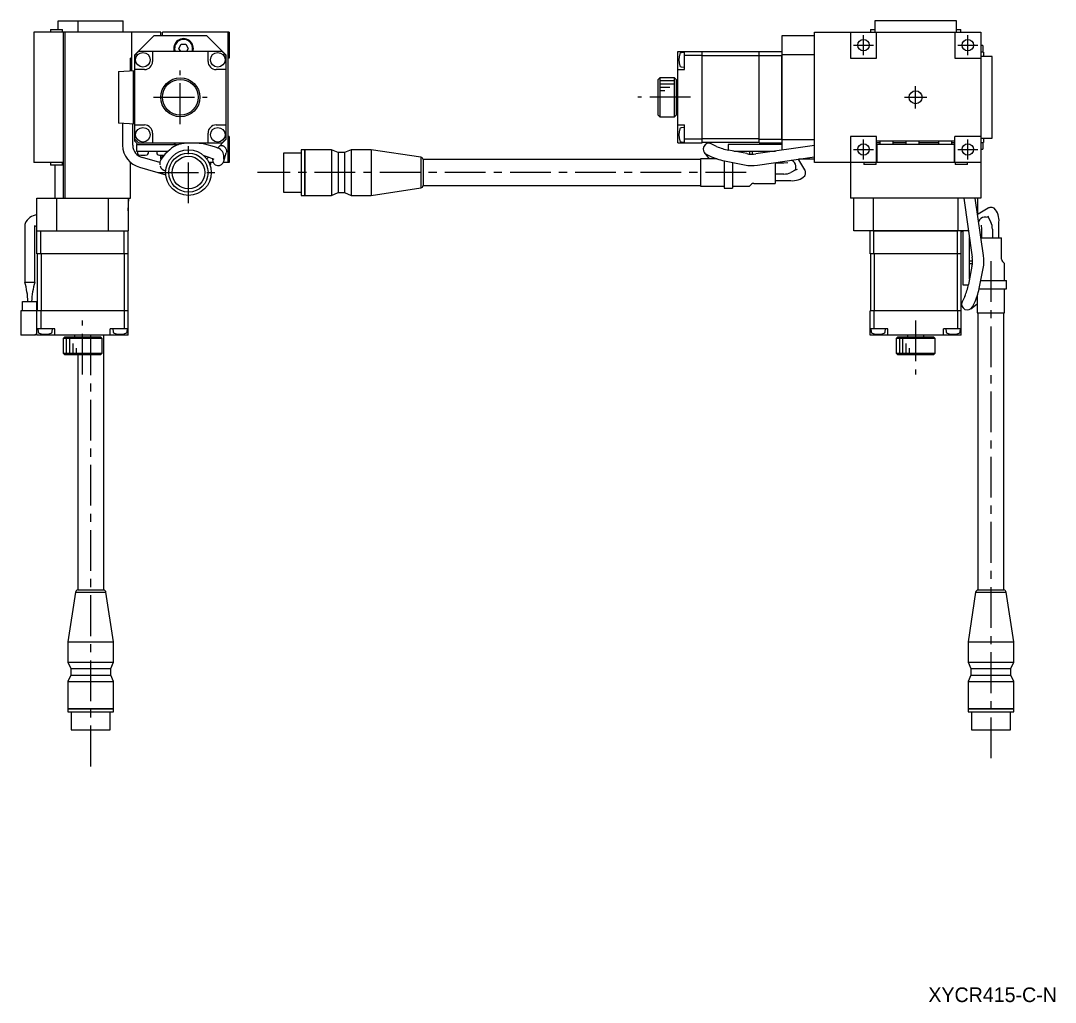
# Model space of a CAD drawing. Extents: x -229 to 412, y 17 to 397.
# Drawn here: x 94 to 411.5, y 16.9 to 318.1 of the extents above; entities that cross this region are included whole.
import ezdxf

# ---------------------------------------------------------------- set-up
doc = ezdxf.new("R2010")
doc.units = 0
doc.header["$LTSCALE"] = 10
doc.linetypes.add('CENTER', pattern=[2, 1.25, -0.25, 0.25, -0.25])
doc.layers.add('1', color=7, linetype='CONTINUOUS')
doc.styles.get("Standard").update_dxf_attribs({"font": 'FGP教科書体NT-M'})

msp = doc.modelspace()

# ---------------------------------------------------------------- linework, layer by layer
at = {"layer": '1', "color": 7, "linetype": 'CONTINUOUS'}
for p, q in [((105.452072, 315.453782), (105.452072, 318.103782)), ((105.452072, 318.103782), (125.452072, 318.103782)), ((111.462849, 318.103782), (111.462849, 314.603782)), ((125.452072, 314.603782), (125.452072, 318.103782)), ((381.163711, 318.103782), (356.163711, 318.103782)), ((356.163711, 318.103782), (356.163711, 314.603782)), ((381.163711, 314.603782), (381.163711, 318.103782)), ((97.952072, 314.603782), (97.952072, 274.603782)), ((136.952072, 314.603782), (97.952072, 314.603782)), ((103.152072, 315.453782), (103.152072, 314.603782)), ((103.152072, 315.453782), (106.752072, 315.453782)), ((106.752072, 314.603782), (106.752072, 315.453782)), ((106.952072, 314.603782), (106.952072, 263.603782)), ((107.452072, 314.603782), (107.452072, 263.603782)), ((127.952072, 314.603782), (127.952072, 302.783855)), ((136.952072, 313.603782), (136.952072, 314.603782)), ((137.452072, 313.603782), (137.452072, 314.603782)), ((157.952072, 314.603782), (137.452072, 314.603782)), ((157.652072, 274.603782), (157.652072, 314.603782)), ((157.952072, 314.603782), (157.952072, 306.603782)), ((337.663711, 274.603782), (337.663711, 314.603782)), ((337.663711, 314.603782), (388.663711, 314.603782)), ((348.663711, 314.603782), (348.663711, 306.603782)), ((354.813711, 315.453782), (356.163711, 315.453782)), ((354.813711, 315.453782), (354.813711, 314.603782)), ((356.663711, 306.603782), (356.663711, 314.603782)), ((380.663711, 314.603782), (380.663711, 306.603782)), ((381.163711, 315.453782), (382.513711, 315.453782)), ((382.513711, 314.603782), (382.513711, 315.453782)), ((388.663711, 314.603782), (388.663711, 263.603782)), ((134.952072, 313.603782), (128.952072, 307.603782)), ((134.952072, 313.603782), (150.952072, 313.603782)), ((156.952072, 307.603782), (150.952072, 313.603782)), ((327.663711, 313.603782), (337.663711, 313.603782)), ((327.663711, 278.403862), (327.663711, 313.603782)), ((130.152072, 308.603782), (128.952072, 307.403782)), ((155.752072, 308.603782), (130.152072, 308.603782)), ((134.452072, 308.603782), (134.452072, 305.603782)), ((142.508696, 309.603782), (143.230384, 310.853782)), ((143.086047, 308.603782), (142.508696, 309.603782)), ((143.230384, 310.853782), (144.67376, 310.853782)), ((144.67376, 310.853782), (145.395448, 309.603782)), ((145.395448, 309.603782), (144.818097, 308.603782)), ((151.452072, 305.603782), (151.452072, 308.603782)), ((156.952072, 307.403782), (155.752072, 308.603782)), ((295.663711, 280.603782), (295.663711, 308.603782)), ((295.663711, 308.603782), (303.163711, 308.603782)), ((297.663711, 308.353782), (296.678431, 308.267581)), ((297.663711, 303.103782), (297.663711, 308.603782)), ((303.163711, 280.603782), (303.163711, 308.603782)), ((320.663711, 308.503782), (303.163711, 308.503782)), ((320.663711, 308.603782), (327.663711, 308.603782)), ((320.663711, 280.603782), (320.663711, 308.603782)), ((389.263711, 310.503782), (388.663711, 310.503782)), ((389.513711, 308.453782), (388.663711, 308.453782)), ((389.263711, 310.503782), (389.263711, 308.453782)), ((389.513711, 308.453782), (389.513711, 307.103782)), ((127.952072, 306.603782), (127.652072, 306.603782)), ((127.652072, 302.762877), (127.652072, 306.603782)), ((128.952072, 281.103782), (128.952072, 307.603782)), ((156.952072, 307.603782), (156.952072, 281.603782)), ((157.952072, 306.603782), (157.652072, 306.603782)), ((303.163711, 307.403782), (297.663711, 307.403782)), ((320.663711, 307.36236), (303.163711, 307.36236)), ((320.663711, 307.403782), (327.563711, 307.403782)), ((327.563711, 307.403782), (327.663711, 307.503782)), ((327.563711, 281.803782), (327.563711, 307.403782)), ((337.663711, 307.603782), (327.663711, 307.603782)), ((348.663711, 306.603782), (356.663711, 306.603782)), ((380.663711, 306.603782), (388.663711, 306.603782)), ((392.163711, 307.103782), (388.663711, 307.103782)), ((392.163711, 282.103782), (392.163711, 307.103782)), ((123.952072, 302.504142), (128.952072, 302.853782)), ((123.952072, 302.504148), (123.952072, 286.703416)), ((128.452072, 302.818818), (128.452072, 286.388745)), ((131.952072, 303.103782), (128.952072, 303.103782)), ((156.952072, 303.103782), (153.952072, 303.103782)), ((295.663711, 303.103782), (297.663711, 303.103782)), ((296.678431, 303.939983), (297.663711, 303.853782)), ((290.163711, 300.603782), (289.663711, 300.103782)), ((289.663711, 289.103782), (289.663711, 300.103782)), ((290.163711, 300.603782), (290.163711, 288.603782)), ((294.663711, 300.603782), (290.163711, 300.603782)), ((294.663711, 288.603782), (294.663711, 300.603782)), ((295.163711, 300.103782), (294.663711, 300.603782)), ((295.163711, 300.103782), (295.163711, 289.103782)), ((295.663711, 297.103782), (295.163711, 297.103782)), ((289.663711, 289.103782), (290.163711, 288.603782)), ((294.663711, 288.603782), (295.163711, 289.103782)), ((295.163711, 292.103782), (295.663711, 292.103782)), ((128.952072, 286.353782), (123.952072, 286.703412)), ((125.227072, 286.614259), (125.227072, 279.887444)), ((128.327072, 279.887444), (128.327072, 286.397486)), ((128.952072, 286.103782), (131.952072, 286.103782)), ((153.952072, 286.103782), (156.952072, 286.103782)), ((290.163711, 288.603782), (294.663711, 288.603782)), ((295.663711, 286.103782), (297.663711, 286.103782)), ((297.663711, 280.603782), (297.663711, 286.103782)), ((134.452072, 283.603782), (134.452072, 280.603782)), ((151.452072, 280.603782), (151.452072, 283.603782)), ((297.663711, 285.353782), (296.678431, 285.267581)), ((128.952072, 281.803782), (130.152072, 280.603782)), ((128.952072, 281.103782), (129.952072, 280.103782)), ((129.452072, 280.103782), (129.452072, 278.103782)), ((129.452072, 280.103782), (142.408716, 280.103782)), ((130.152072, 280.603782), (155.752072, 280.603782)), ((142.875804, 280.239631), (143.086047, 280.603782)), ((144.818097, 280.603782), (144.885856, 280.48642)), ((147.961486, 280.48642), (144.841394, 280.48642)), ((152.726579, 279.607854), (151.193257, 280.053658)), ((154.369659, 279.021368), (156.952072, 281.603782)), ((155.198169, 279.849878), (155.339607, 279.858011)), ((155.339607, 279.858011), (155.481166, 279.854583)), ((155.481166, 279.854583), (155.62192, 279.839617)), ((155.62192, 279.839617), (155.760949, 279.813211)), ((155.752072, 280.603782), (156.952072, 281.803782)), ((155.760949, 279.813211), (155.897345, 279.775537)), ((155.897345, 279.775537), (156.030214, 279.726843)), ((156.030214, 279.726843), (156.158689, 279.667445)), ((156.158689, 279.667445), (156.281929, 279.597732)), ((156.281929, 279.597732), (156.399129, 279.518161)), ((156.399129, 279.518161), (156.509523, 279.429252)), ((157.952072, 282.603782), (157.652072, 282.603782)), ((157.952072, 282.603782), (157.952072, 274.603782)), ((295.663711, 280.603782), (303.163711, 280.603782)), ((296.678431, 280.939983), (297.663711, 280.853782)), ((303.163711, 281.803782), (297.663711, 281.803782)), ((320.663711, 281.845203), (303.163711, 281.845203)), ((320.663711, 280.703782), (303.163711, 280.703782)), ((307.575973, 279.496301), (305.939062, 280.305282)), ((311.163711, 280.103782), (311.163711, 278.438674)), ((327.663711, 280.103782), (311.163711, 280.103782)), ((337.663711, 279.858251), (319.630236, 277.235483)), ((320.663711, 281.803782), (327.563711, 281.803782)), ((320.663711, 280.603782), (327.663711, 280.603782)), ((327.409819, 280.603782), (327.591804, 280.103782)), ((327.663711, 281.703782), (327.563711, 281.803782)), ((327.663711, 281.603782), (337.663711, 281.603782)), ((356.663711, 282.603782), (348.663711, 282.603782)), ((348.663711, 282.603782), (348.663711, 263.603782)), ((356.663711, 274.603782), (356.663711, 282.603782)), ((380.663711, 281.103782), (356.663711, 281.103782)), ((357.663711, 280.603782), (356.663711, 280.603782)), ((380.663711, 280.103782), (356.663711, 280.103782)), ((356.863711, 274.603782), (356.863711, 280.103782)), ((357.663711, 281.103782), (357.663711, 280.103782)), ((361.663711, 281.103782), (361.663711, 280.103782)), ((365.663711, 280.603782), (361.663711, 280.603782)), ((365.663711, 281.103782), (365.663711, 280.103782)), ((369.663711, 281.103782), (369.663711, 280.103782)), ((375.663711, 280.603782), (369.663711, 280.603782)), ((375.663711, 281.103782), (375.663711, 280.103782)), ((379.663711, 281.103782), (379.663711, 280.103782)), ((380.663711, 280.603782), (379.663711, 280.603782)), ((380.463711, 280.103782), (380.463711, 274.603782)), ((388.663711, 282.603782), (380.663711, 282.603782)), ((380.663711, 274.603782), (380.663711, 282.603782)), ((388.663711, 282.103782), (392.163711, 282.103782)), ((388.663711, 280.753782), (389.513711, 280.753782)), ((389.263711, 280.753782), (389.263711, 278.703782)), ((389.513711, 282.103782), (389.513711, 280.753782)), ((129.452072, 278.103782), (139.313762, 278.103782)), ((129.702072, 278.103782), (129.761808, 277.420994)), ((133.142336, 277.420994), (133.202072, 278.103782)), ((135.702072, 278.103782), (135.761808, 277.420994)), ((136.952072, 275.581805), (136.952072, 276.828845)), ((137.452072, 276.218809), (137.452072, 276.803782)), ((139.728499, 278.511075), (139.046882, 277.841692)), ((139.191574, 277.983787), (139.202072, 278.103782)), ((150.11976, 276.72084), (151.749436, 276.247022)), ((156.305012, 275.594615), (156.305012, 276.710277)), ((156.309578, 275.026917), (157.041871, 277.613053)), ((156.509523, 279.429252), (156.612388, 279.331585)), ((156.612388, 279.331585), (156.707052, 279.225799)), ((156.707052, 279.225799), (156.792897, 279.112587)), ((156.792897, 279.112587), (156.869361, 278.992687)), ((156.869361, 278.992687), (156.935943, 278.866885)), ((156.935943, 278.866885), (156.99221, 278.736002)), ((156.99221, 278.736002), (157.037792, 278.600895)), ((157.037792, 278.600895), (157.072392, 278.462446)), ((157.075325, 277.752195), (157.041871, 277.613053)), ((157.072392, 278.462446), (157.095784, 278.321562)), ((157.097551, 277.893545), (157.075325, 277.752195)), ((157.095784, 278.321562), (157.107814, 278.179162)), ((157.108405, 278.036178), (157.097551, 277.893545)), ((157.107814, 278.179162), (157.108405, 278.036178)), ((174.577922, 277.50378), (174.577922, 265.503784)), ((180.077923, 277.50378), (174.577922, 277.50378)), ((180.077923, 278.503781), (180.077923, 264.503783)), ((181.077925, 278.503781), (180.077923, 278.503781)), ((181.077925, 278.503781), (181.077925, 264.503783)), ((181.127925, 278.503781), (181.077925, 278.453781)), ((181.127925, 278.503781), (181.127925, 264.503783)), ((189.384925, 278.503781), (181.127925, 278.503781)), ((189.384925, 278.503781), (189.384925, 264.503783)), ((191.384925, 277.653782), (189.384925, 278.503781)), ((191.384925, 277.653782), (191.384925, 265.353782)), ((193.384925, 277.653782), (191.384925, 277.653782)), ((195.384925, 278.503781), (193.384925, 277.653782)), ((193.384925, 277.653782), (193.384925, 265.353782)), ((195.384925, 278.503781), (195.384925, 264.503783)), ((201.577924, 278.503781), (195.384925, 278.503781)), ((201.577924, 278.503781), (201.577924, 264.503783)), ((216.811907, 276.188107), (201.577924, 278.503781)), ((303.772914, 277.674257), (305.277783, 275.703782)), ((304.388359, 277.167557), (306.02527, 276.358576)), ((311.224366, 278.425931), (311.224438, 278.426293)), ((316.80275, 277.310631), (311.224438, 278.426293)), ((312.836995, 278.103782), (325.600434, 278.103782)), ((312.979032, 278.103782), (312.979032, 278.075374)), ((317.646466, 278.103782), (317.646466, 277.187729)), ((318.463711, 278.103782), (318.463711, 277.150341)), ((320.133972, 273.771923), (337.663711, 276.321428)), ((388.663711, 278.703782), (389.263711, 278.703782)), ((106.952072, 274.603782), (97.952072, 274.603782)), ((103.152072, 274.603782), (103.152072, 273.753782)), ((106.752072, 273.753782), (103.152072, 273.753782)), ((104.452072, 273.753782), (104.452072, 263.603782)), ((106.752072, 273.753782), (106.752072, 274.603782)), ((127.652072, 263.603782), (127.652072, 274.603782)), ((127.700164, 274.603782), (127.652072, 274.603782)), ((130.459155, 273.129774), (138.487076, 270.804626)), ((136.705556, 274.548019), (131.321572, 276.107397)), ((136.705556, 274.603782), (136.513028, 274.603782)), ((136.707744, 274.764895), (136.705556, 274.677026)), ((136.705556, 274.677026), (136.705556, 273.898335)), ((136.705556, 273.898335), (136.705865, 273.865383)), ((137.348478, 276.103782), (136.952072, 276.103782)), ((136.964967, 275.603782), (136.952072, 275.603782)), ((151.052071, 275.703781), (151.630029, 276.281739)), ((153.015623, 274.603782), (151.728216, 274.603782)), ((151.749436, 276.247022), (153.242141, 275.669969)), ((152.352072, 274.003782), (151.990419, 274.003782)), ((152.352072, 274.003782), (152.352072, 274.603782)), ((152.805012, 275.885737), (152.805012, 275.594615)), ((152.805201, 275.552406), (152.805355, 275.538179)), ((157.952072, 274.603782), (156.144837, 274.603782)), ((156.305157, 275.577545), (156.305012, 275.594615)), ((216.811907, 276.188107), (216.811907, 266.819456)), ((217.535581, 275.503782), (217.535581, 267.503782)), ((302.577924, 275.503782), (217.535581, 275.503782)), ((302.577924, 275.703782), (302.577924, 267.303782)), ((307.724806, 275.703782), (302.577924, 275.703782)), ((309.913711, 275.125995), (309.913711, 266.703782)), ((310.538032, 274.994261), (316.116343, 273.878598)), ((312.413711, 274.619125), (312.413711, 266.703782)), ((325.577924, 274.563685), (325.577924, 268.203782)), ((328.163711, 274.353782), (325.577924, 274.353782)), ((329.402641, 274.45252), (328.163711, 274.353782)), ((331.913711, 273.471516), (331.913131, 273.517287)), ((331.913711, 272.943086), (331.913711, 273.471516)), ((337.663711, 275.603782), (332.729363, 275.603782)), ((332.84057, 275.403925), (332.733259, 275.602844)), ((334.630403, 272.358382), (332.84057, 275.403925)), ((388.663711, 274.603782), (337.663711, 274.603782)), ((352.763711, 274.603782), (352.763711, 274.003782)), ((356.563711, 274.003782), (352.763711, 274.003782)), ((356.563711, 274.003782), (356.563711, 274.603782)), ((356.863711, 275.103782), (356.663711, 275.103782)), ((380.663711, 275.103782), (380.463711, 275.103782)), ((380.763711, 274.603782), (380.763711, 274.003782)), ((384.563711, 274.003782), (380.763711, 274.003782)), ((384.563711, 274.003782), (384.563711, 274.603782)), ((328.163711, 271.04079), (325.577924, 271.04079)), ((331.723305, 272.269539), (330.333396, 271.544088)), ((332.263866, 272.420037), (331.723539, 272.269583)), ((331.788549, 272.281779), (331.913711, 272.943086)), ((334.711213, 272.205146), (334.630403, 272.358382)), ((334.783653, 272.027294), (334.711213, 272.205146)), ((334.836934, 271.842996), (334.783653, 272.027294)), ((334.870373, 271.653482), (334.836934, 271.842996)), ((334.844648, 271.068524), (334.874909, 271.26464)), ((334.883263, 271.460177), (334.870373, 271.653482)), ((334.874909, 271.26464), (334.883263, 271.460177)), ((201.577924, 264.503783), (216.811907, 266.819456)), ((217.535581, 267.503782), (302.577924, 267.503782)), ((302.577924, 267.303782), (309.913711, 267.303782)), ((312.413711, 267.303782), (317.263711, 267.303782)), ((317.970818, 267.596675), (318.285031, 267.910889)), ((318.992138, 268.203782), (325.577924, 268.203782)), ((325.577924, 269.053782), (330.333396, 269.053782)), ((98.952072, 253.603782), (98.952072, 263.603782)), ((98.952072, 263.603782), (127.652072, 263.603782)), ((104.952072, 263.603782), (104.952072, 253.603782)), ((120.952072, 253.603782), (120.952072, 263.603782)), ((126.952072, 263.603782), (126.952072, 253.603782)), ((126.952072, 259.779725), (127.109557, 263.603782)), ((174.577922, 265.503784), (180.077923, 265.503784)), ((180.077923, 264.503783), (181.077925, 264.503783)), ((181.077925, 264.553783), (181.127925, 264.503783)), ((181.127925, 264.503783), (189.384925, 264.503783)), ((189.384925, 264.503783), (191.384925, 265.353782)), ((191.384925, 265.353782), (193.384925, 265.353782)), ((193.384925, 265.353782), (195.384925, 264.503783)), ((195.384925, 264.503783), (201.577924, 264.503783)), ((309.913711, 266.703782), (312.413711, 266.703782)), ((388.663711, 263.603782), (348.663711, 263.603782)), ((349.663711, 253.603782), (349.663711, 263.603782)), ((355.663711, 263.603782), (355.663711, 253.603782)), ((381.663711, 253.603782), (381.663711, 263.603782)), ((383.409242, 263.603782), (386.03201, 245.570307)), ((389.49557, 246.074043), (386.946065, 263.603782)), ((387.663711, 263.603782), (387.663711, 258.669434)), ((390.909111, 260.570474), (387.863568, 258.780641)), ((391.062346, 260.651284), (390.909111, 260.570474)), ((391.240198, 260.723724), (391.062346, 260.651284)), ((391.424497, 260.777005), (391.240198, 260.723724)), ((391.614011, 260.810444), (391.424497, 260.777005)), ((391.807316, 260.823333), (391.614011, 260.810444)), ((392.002852, 260.81498), (391.807316, 260.823333)), ((392.198968, 260.784719), (392.002852, 260.81498)), ((387.863568, 258.780641), (387.664649, 258.67333)), ((389.795977, 257.853782), (389.750206, 257.853202)), ((390.324406, 257.853782), (389.795977, 257.853782)), ((390.985714, 257.72862), (390.324406, 257.853782)), ((390.847455, 258.203937), (390.99791, 257.66361)), ((390.997953, 257.663376), (391.723404, 256.273467)), ((95.227072, 255.260091), (95.227072, 237.903782)), ((98.326595, 254.964488), (98.951072, 255.3075)), ((98.327072, 237.903782), (98.327072, 255.260091)), ((388.814972, 255.342712), (388.913711, 254.103782)), ((388.913711, 254.103782), (388.913711, 251.517995)), ((392.226703, 254.103782), (392.226703, 251.517995)), ((394.213711, 251.517995), (394.213711, 256.273467)), ((99.052072, 253.603782), (98.952072, 253.503782)), ((98.952072, 253.603782), (126.952072, 253.603782)), ((98.952072, 246.603782), (98.952072, 253.503782)), ((100.152072, 246.603782), (100.152072, 253.603782)), ((125.752072, 246.603782), (125.752072, 253.603782)), ((126.952072, 253.503782), (126.852072, 253.603782)), ((126.952072, 246.603782), (126.952072, 253.503782)), ((384.86363, 253.603782), (349.663711, 253.603782)), ((354.663711, 246.603782), (354.663711, 253.603782)), ((355.863711, 253.503782), (355.763711, 253.603782)), ((381.463711, 253.503782), (355.863711, 253.503782)), ((355.863711, 246.603782), (355.863711, 253.503782)), ((381.563711, 253.603782), (381.463711, 253.503782)), ((381.463711, 246.603782), (381.463711, 253.503782)), ((382.663711, 246.603782), (382.663711, 253.603782)), ((382.663711, 253.349889), (383.163711, 253.531875)), ((383.163711, 253.603782), (383.163711, 237.103782)), ((385.163711, 238.777066), (385.163711, 251.540505)), ((388.703808, 251.517995), (395.063711, 251.517995)), ((395.063711, 244.932209), (395.063711, 251.517995)), ((126.952072, 246.603782), (98.952072, 246.603782)), ((99.052072, 246.603782), (99.052072, 229.103782)), ((100.193493, 246.603782), (100.193493, 229.103782)), ((125.710651, 246.603782), (125.710651, 229.103782)), ((126.852072, 246.603782), (126.852072, 229.103782)), ((382.663711, 246.603782), (354.663711, 246.603782)), ((354.763711, 246.603782), (354.763711, 229.103782)), ((355.905132, 246.603782), (355.905132, 229.103782)), ((381.422289, 246.603782), (381.422289, 229.103782)), ((382.563711, 246.603782), (382.563711, 229.103782)), ((385.956862, 242.742821), (384.841199, 237.164509)), ((385.163711, 244.403782), (386.117151, 244.403782)), ((385.163711, 243.586537), (386.079763, 243.586537)), ((388.273232, 236.478103), (389.388894, 242.056414)), ((395.670818, 243.910889), (395.356604, 244.225102)), ((395.963711, 238.353782), (395.963711, 243.203782)), ((385.163711, 238.919103), (385.192118, 238.919103)), ((388.648368, 238.353782), (396.563711, 238.353782)), ((396.563711, 235.853782), (396.563711, 238.353782)), ((95.227072, 237.903782), (98.327072, 237.903782)), ((383.163711, 237.103782), (384.828819, 237.103782)), ((384.841562, 237.164437), (384.841199, 237.164509)), ((388.141498, 235.853782), (396.563711, 235.853782)), ((395.963711, 228.517995), (395.963711, 235.853782)), ((94.552072, 229.103782), (94.552072, 231.903782)), ((94.552072, 231.903782), (98.952072, 231.903782)), ((98.952072, 221.603782), (98.952072, 231.903782)), ((383.771193, 233.516044), (382.96221, 231.879133)), ((386.099936, 230.32843), (386.908917, 231.965341)), ((387.563711, 233.664877), (387.563711, 228.517995)), ((93.952072, 229.103782), (93.952072, 221.603782)), ((126.952072, 229.103782), (93.952072, 229.103782)), ((100.152072, 229.103782), (100.152072, 223.603782)), ((125.752072, 229.103782), (125.752072, 223.603782)), ((126.952072, 221.603782), (126.952072, 229.103782)), ((354.663711, 221.603782), (354.663711, 229.103782)), ((382.663711, 229.103782), (354.663711, 229.103782)), ((355.863711, 229.103782), (355.863711, 223.603782)), ((381.463711, 229.103782), (381.463711, 223.603782)), ((382.663711, 221.603782), (382.663711, 229.103782)), ((385.593234, 229.712987), (387.563711, 231.217854)), ((387.563711, 228.517995), (395.963711, 228.517995)), ((387.763711, 228.517995), (387.763711, 143.475652)), ((395.763711, 143.475652), (395.763711, 228.517995)), ((104.452072, 223.603782), (98.952072, 223.603782)), ((99.202072, 223.603782), (99.288273, 222.618502)), ((103.615871, 222.618502), (103.702072, 223.603782)), ((104.452072, 221.603782), (104.452072, 223.603782)), ((121.452072, 221.603782), (121.452072, 223.603782)), ((126.952072, 223.603782), (121.452072, 223.603782)), ((122.202072, 223.603782), (122.288273, 222.618502)), ((126.615871, 222.618502), (126.702072, 223.603782)), ((360.163711, 223.603782), (354.663711, 223.603782)), ((354.913711, 223.603782), (354.999912, 222.618502)), ((359.32751, 222.618502), (359.413711, 223.603782)), ((360.163711, 221.603782), (360.163711, 223.603782)), ((377.163711, 221.603782), (377.163711, 223.603782)), ((382.663711, 223.603782), (377.163711, 223.603782)), ((377.913711, 223.603782), (377.999912, 222.618502)), ((382.32751, 222.618502), (382.413711, 223.603782)), ((98.452072, 221.603782), (93.952072, 221.603782)), ((98.452072, 221.903782), (98.952072, 221.903782)), ((98.452072, 221.603782), (98.452072, 221.903782)), ((126.952072, 221.603782), (98.952072, 221.603782)), ((107.452072, 221.103782), (106.952072, 220.603782)), ((106.952072, 220.603782), (106.952072, 216.103782)), ((118.952072, 220.603782), (106.952072, 220.603782)), ((107.452072, 221.103782), (118.452072, 221.103782)), ((110.452072, 221.603782), (110.452072, 221.103782)), ((115.452072, 221.103782), (115.452072, 221.603782)), ((118.952072, 220.603782), (118.452072, 221.103782)), ((118.952072, 216.103782), (118.952072, 220.603782)), ((119.452072, 143.475652), (119.452072, 221.603782)), ((382.663711, 221.603782), (354.663711, 221.603782)), ((363.163711, 221.103782), (362.663711, 220.603782)), ((374.663711, 220.603782), (362.663711, 220.603782)), ((362.663711, 220.603782), (362.663711, 216.103782)), ((363.163711, 221.103782), (374.163711, 221.103782)), ((366.163711, 221.603782), (366.163711, 221.103782)), ((371.163711, 221.103782), (371.163711, 221.603782)), ((374.663711, 220.603782), (374.163711, 221.103782)), ((374.663711, 216.103782), (374.663711, 220.603782)), ((106.952072, 216.103782), (107.452072, 215.603782)), ((106.952072, 216.103782), (118.952072, 216.103782)), ((118.452072, 215.603782), (118.952072, 216.103782)), ((362.663711, 216.103782), (374.663711, 216.103782)), ((362.663711, 216.103782), (363.163711, 215.603782)), ((374.163711, 215.603782), (374.663711, 216.103782)), ((118.452072, 215.603782), (107.452072, 215.603782)), ((111.452072, 215.603782), (111.452072, 143.475652)), ((374.163711, 215.603782), (363.163711, 215.603782)), ((111.452072, 143.475652), (119.452072, 143.475652)), ((387.763711, 143.475652), (395.763711, 143.475652)), ((110.767747, 142.751978), (108.452073, 127.517995)), ((110.767747, 142.751978), (120.136398, 142.751978)), ((122.452071, 127.517995), (120.136398, 142.751978)), ((387.079385, 142.751978), (384.763712, 127.517995)), ((387.079385, 142.751978), (396.448036, 142.751978)), ((398.76371, 127.517995), (396.448036, 142.751978)), ((108.452073, 127.517995), (122.452071, 127.517995)), ((108.452073, 127.517995), (108.452073, 121.324996)), ((122.452071, 121.324996), (122.452071, 127.517995)), ((384.763712, 127.517995), (398.76371, 127.517995)), ((384.763712, 127.517995), (384.763712, 121.324996)), ((398.76371, 121.324996), (398.76371, 127.517995)), ((108.452073, 121.324996), (122.452071, 121.324996)), ((108.452073, 121.324996), (109.302072, 119.324996)), ((121.602072, 119.324996), (122.452071, 121.324996)), ((384.763712, 121.324996), (398.76371, 121.324996)), ((384.763712, 121.324996), (385.613711, 119.324996)), ((397.913711, 119.324996), (398.76371, 121.324996)), ((109.302072, 119.324996), (121.602072, 119.324996)), ((109.302072, 119.324996), (109.302072, 117.324996)), ((121.602072, 117.324996), (121.602072, 119.324996)), ((385.613711, 119.324996), (397.913711, 119.324996)), ((385.613711, 119.324996), (385.613711, 117.324996)), ((397.913711, 117.324996), (397.913711, 119.324996)), ((109.302072, 117.324996), (108.452073, 115.324996)), ((108.452073, 115.324996), (122.452071, 115.324996)), ((108.452073, 115.324996), (108.452073, 107.067996)), ((109.302072, 117.324996), (121.602072, 117.324996)), ((122.452071, 115.324996), (121.602072, 117.324996)), ((122.452071, 107.067996), (122.452071, 115.324996)), ((385.613711, 117.324996), (384.763712, 115.324996)), ((384.763712, 115.324996), (398.76371, 115.324996)), ((384.763712, 115.324996), (384.763712, 107.067996)), ((385.613711, 117.324996), (397.913711, 117.324996)), ((398.76371, 115.324996), (397.913711, 117.324996)), ((398.76371, 107.067996), (398.76371, 115.324996)), ((108.452073, 107.067996), (122.452071, 107.067996)), ((108.452073, 107.067996), (108.502073, 107.017996)), ((108.452073, 107.017996), (122.452071, 107.017996)), ((108.452073, 107.017996), (108.452073, 106.017994)), ((108.452073, 106.017994), (122.452071, 106.017994)), ((109.452074, 106.017994), (109.452074, 100.517993)), ((121.45207, 100.517993), (121.45207, 106.017994)), ((122.402071, 107.017996), (122.452071, 107.067996)), ((122.452071, 106.017994), (122.452071, 107.017996)), ((384.763712, 107.067996), (398.76371, 107.067996)), ((384.763712, 107.067996), (384.813712, 107.017996)), ((384.763712, 107.017996), (398.76371, 107.017996)), ((384.763712, 107.017996), (384.763712, 106.017994)), ((384.763712, 106.017994), (398.76371, 106.017994)), ((385.763713, 106.017994), (385.763713, 100.517993)), ((397.763709, 100.517993), (397.763709, 106.017994)), ((398.71371, 107.017996), (398.76371, 107.067996)), ((398.76371, 106.017994), (398.76371, 107.017996)), ((109.452074, 100.517993), (121.45207, 100.517993)), ((385.763713, 100.517993), (397.763709, 100.517993))]:
    msp.add_line(p, q, dxfattribs=at)
at = {"layer": '1', "color": 4, "linetype": 'CENTER'}
for p, q in [((352.663711, 307.503782), (352.663711, 313.703782)), ((384.663711, 307.503782), (384.663711, 313.703782)), ((349.563711, 310.603782), (355.763711, 310.603782)), ((381.563711, 310.603782), (387.763711, 310.603782)), ((142.952072, 286.403782), (142.952072, 302.803782)), ((368.663711, 291.203782), (368.663711, 298.003782)), ((134.752072, 294.603782), (151.152072, 294.603782)), ((299.529214, 294.603782), (283.436586, 294.603782)), ((365.263711, 294.603782), (372.063711, 294.603782)), ((145.452072, 262.103783), (145.452072, 280.903781)), ((352.663711, 275.503782), (352.663711, 281.703782)), ((384.663711, 275.503782), (384.663711, 281.703782)), ((349.563711, 278.603782), (355.763711, 278.603782)), ((381.563711, 278.603782), (387.763711, 278.603782)), ((136.052073, 271.503782), (154.852071, 271.503782)), ((316.670816, 271.503782), (166.670816, 271.503782)), ((391.763711, 244.310888), (391.763711, 89.310888)), ((112.952072, 209.555659), (112.952072, 226.093384)), ((368.663711, 226.093384), (368.663711, 209.555659)), ((115.452072, 89.310888), (115.452072, 224.310888))]:
    msp.add_line(p, q, dxfattribs=at)
at = {"layer": '1', "color": 9, "linetype": 'CONTINUOUS'}
for p, q in [((294.663711, 299.603782), (290.163711, 299.603782)), ((294.663711, 298.603782), (290.163711, 298.603782)), ((293.163711, 297.603782), (290.163711, 297.603782)), ((291.663711, 296.603782), (290.163711, 296.603782)), ((383.663706, 277.167645), (383.663706, 277.167796)), ((107.952072, 220.603782), (107.952072, 216.103782)), ((108.952072, 220.603782), (108.952072, 216.103782)), ((363.663711, 220.603782), (363.663711, 216.103782)), ((364.663711, 220.603782), (364.663711, 216.103782)), ((109.952072, 219.103782), (109.952072, 216.103782)), ((110.952072, 217.603782), (110.952072, 216.103782)), ((365.663711, 219.103782), (365.663711, 216.103782)), ((366.663711, 217.603782), (366.663711, 216.103782))]:
    msp.add_line(p, q, dxfattribs=at)
at = {"layer": '1', "color": 7, "linetype": 'CONTINUOUS'}
for centre, radius in [((352.663711, 310.603782), 1.75), ((384.663711, 310.603782), 1.75), ((131.452072, 306.103782), 2.25), ((154.452072, 306.103782), 2.25), ((142.952072, 294.603782), 6), ((142.952072, 294.603782), 5.5), ((368.663711, 294.603782), 2), ((131.452072, 283.103782), 2.25), ((154.452072, 283.103782), 2.25), ((352.663711, 278.603782), 1.75), ((384.663711, 278.603782), 1.75), ((145.452072, 271.503782), 6.999999), ((145.452072, 271.503782), 5.999998), ((145.452072, 271.503782), 5)]:
    msp.add_circle(centre, radius, dxfattribs=at)
for centre, radius, start, end in [((143.952072, 309.603782), 3, 340.528779, 199.471221), ((143.952072, 309.603782), 2.75, 338.676314, 201.323686), ((296.722009, 307.769484), 0.5, 95, 162.370845), ((131.952072, 305.603782), 2.5, 270, 0), ((153.952072, 305.603782), 2.5, 180, 270), ((301.963711, 306.103782), 6, 162.370845, 197.629155), ((296.722009, 304.43808), 0.5, 197.629155, 265), ((131.952072, 283.603782), 2.5, 0, 90), ((153.952072, 283.603782), 2.5, 90, 180), ((301.963711, 283.103782), 6, 162.370845, 197.629155), ((296.722009, 284.769484), 0.5, 95, 162.370845), ((132.309832, 279.966938), 7.083206, 180.643034, 254.854166), ((132.319505, 279.974069), 3.993372, 181.242972, 255.528563), ((144.737195, 273.151455), 7.335704, 89.186127, 133.061524), ((143.952072, 279.603782), 3, 160.528779, 170.405932), ((143.952072, 279.603782), 2.75, 158.676314, 169.524318), ((143.952072, 279.603782), 2.75, 18.720945, 21.323686), ((143.952072, 279.603782), 3, 17.110329, 19.471221), ((148.034405, 268.747489), 11.739158, 74.390068, 90.355899), ((148.766378, 265.789359), 14.374769, 68.3514631, 74.00838681), ((296.722009, 281.43808), 0.5, 197.629155, 265), ((305.163711, 278.73642), 1.75, 63.700836, 243.700836), ((314.207814, 295.354074), 17.188668, 247.304952, 260.004757), ((130.259906, 277.464572), 0.5, 185, 254.637451), ((131.452072, 281.803782), 5, 254.637451, 285.362549), ((132.644239, 277.464572), 0.5, 285.362549, 355), ((136.259906, 277.464572), 0.5, 185, 254.637451), ((137.452072, 281.803782), 5, 254.637451, 276.804581), ((142.856821, 272.517618), 6.546862, 125.58773222, 159.92437013), ((153.605379, 276.480862), 2.709364, 4.85732474, 80.13848808), ((314.182504, 295.194753), 20.526619, 246.584394, 259.772995), ((318.434205, 285.464608), 8.315587, 258.685612, 278.269535), ((138.643095, 274.017532), 1.958441, 193.264661, 265.130562), ((154.578384, 275.425916), 1.776579, 176.377035, 347.021313), ((216.577923, 275.215865), 1.000002, 16.733256, 76.468302), ((318.434234, 285.465731), 11.816694, 258.687859, 278.270231), ((329.976996, 273.42645), 1.939002, 3.729446, 73.390801), ((328.198204, 275.820422), 4.779757, 269.586519, 296.533152), ((331.000881, 274.146516), 5.13629, 262.53302672, 314.82163737), ((333.048849, 271.450977), 1.836073, 328.92690322, 347.97729727), ((216.577923, 267.791699), 1.000002, 283.531698, 343.266744), ((317.263711, 268.303782), 1, 270, 315), ((318.992138, 267.203782), 1, 90, 135), ((391.816516, 258.988917), 1.836076, 58.92693785, 77.9773319), ((389.120977, 256.940952), 5.13629, 352.53302672, 44.82163737), ((99.537006, 254.02028), 4.60835, 97.29948607, 156.81505859), ((389.841043, 255.917067), 1.939002, 93.729446, 163.390801), ((97.513171, 255.258562), 2.2861, 165.40592187, 179.96167778), ((387.44707, 254.138275), 4.779757, 359.586519, 26.533152), ((377.802885, 244.374275), 8.315587, 348.685612, 8.269535), ((377.801762, 244.374305), 11.816694, 348.687859, 8.270231), ((396.063711, 244.932209), 1, 180, 225), ((394.963711, 243.203782), 1, 0, 45), ((67.613735, 230.489879), 28.615444, 2.832165, 15.015922), ((124.191135, 230.756709), 26.90568, 164.595351, 177.556562), ((367.913418, 240.147885), 17.188668, 337.304952, 350.004757), ((368.072739, 240.122575), 20.526619, 336.584394, 349.772995), ((384.531073, 231.103782), 1.75, 153.700836, 333.700836), ((99.78637, 222.66208), 0.5, 185, 252.370845), ((103.117774, 222.66208), 0.5, 287.629155, 355), ((122.78637, 222.66208), 0.5, 185, 252.370845), ((126.117774, 222.66208), 0.5, 287.629155, 355), ((355.498009, 222.66208), 0.5, 185, 252.370845), ((358.829413, 222.66208), 0.5, 287.629155, 355), ((378.498009, 222.66208), 0.5, 185, 252.370845), ((381.829413, 222.66208), 0.5, 287.629155, 355), ((101.452072, 227.903782), 6, 252.370845, 287.629155), ((124.452072, 227.903782), 6, 252.370845, 287.629155), ((357.163711, 227.903782), 6, 252.370845, 287.629155), ((380.163711, 227.903782), 6, 252.370845, 287.629155), ((111.739989, 142.517994), 1.000002, 106.733256, 166.468302), ((119.164155, 142.517994), 1.000002, 13.531698, 73.266744), ((388.051628, 142.517994), 1.000002, 106.733256, 166.468302), ((395.475794, 142.517994), 1.000002, 13.531698, 73.266744)]:
    msp.add_arc(centre, radius, start, end, dxfattribs=at)

# ---------------------------------------------------------------- texts
at = {"layer": '1', "color": 7}
msp.add_text('XYCR415-C-N', height=4.5, dxfattribs=at).set_placement((372.563574, 16.994824))

doc.saveas('drawing.dxf')
